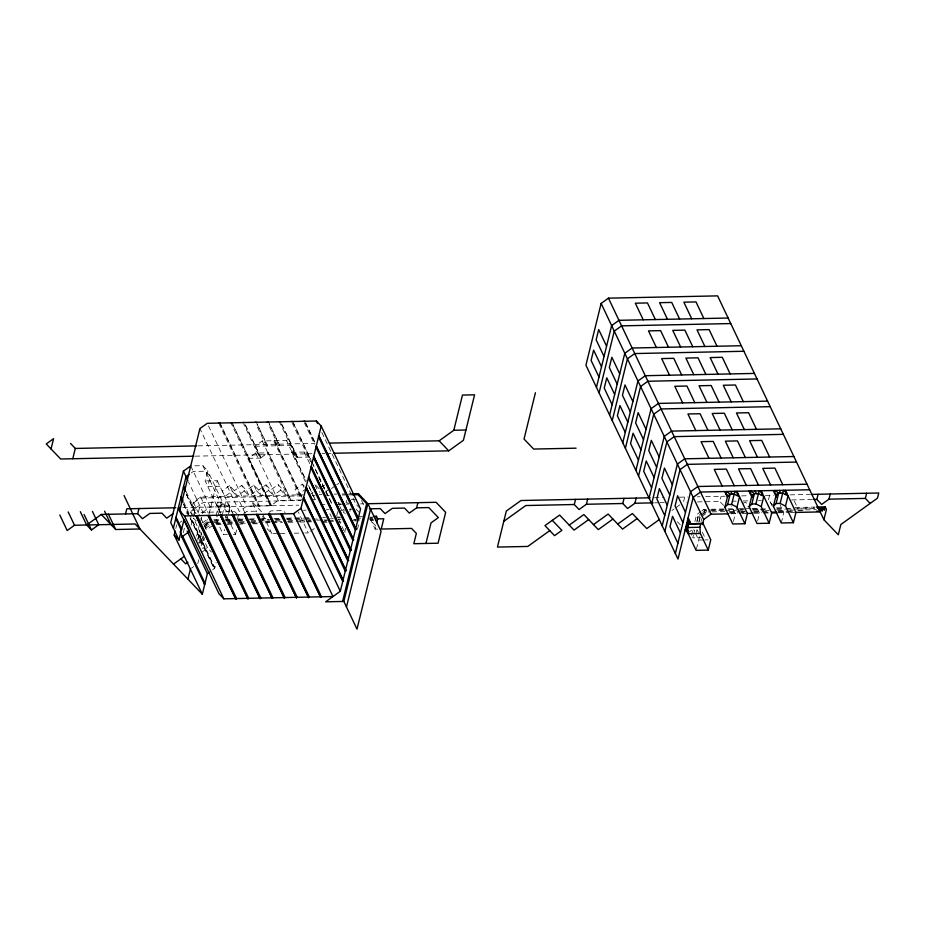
<?xml version="1.0" encoding="UTF-8"?>
<svg xmlns="http://www.w3.org/2000/svg" width="925" height="925" viewBox="0 0 925 925"><rect width="100%" height="100%" fill="white"/><g stroke="black" fill="none" stroke-linecap="round" stroke-linejoin="round"><path stroke-width="0.69" stroke-dasharray="4.62 3.47" d="M175.785 528.568L176.733 524.718M183.3 532.696L184.884 526.267M191.833 514.728L190.781 512.508L193.313 502.217L200.644 496.945L303.053 494.794M191.198 525.134L192.215 520.995L190.122 522.498M193.718 516.763L195.938 507.756L203.269 502.483L300.868 500.437M220.416 513.155L205.13 480.965L207.662 470.675L202.864 465.657L193.429 465.853M199.58 507.258L198.32 512.404L234.707 511.641L238.546 515.664M196.643 536.084L199.349 525.111M200.633 521.48L202.91 512.253L188.446 481.798M197.881 538.697L199.904 530.464M197.73 540.35L200.008 531.112M198.968 542.963L201.569 532.407M198.436 542.963L201.13 542.906L199.881 540.293L201.916 532.06M201.13 542.906L203.153 534.673M201.234 545.819L203.627 536.118M205.662 527.805L207.709 519.503M209.073 513.953L217.259 480.711L205.13 480.965M197.788 563.602L198.736 559.752M204.564 537.633L203.928 540.212L199.881 540.293M216.126 515.491L218.023 507.767L220.751 504.923L224.798 504.83L230.152 507.513L227.619 517.803L235.517 534.43L232.823 534.488M222.266 515.121L225.503 502.021L228.845 504.749L233.192 513.907M225.573 518.173L226.532 514.323M212.623 569.881L214.716 568.366L216.138 562.585M226.428 520.775L228.001 514.346M228.637 511.768L229.909 506.623M227.434 534.592L223.387 534.685L224.648 529.539M237.39 519.214L238.65 514.069M238.234 521.804L239.078 518.382M235.517 534.43L237.101 527.99M337.729 511.652L336.769 515.514L344.054 530.857M344.181 509.999L343.545 512.577L345.684 513.653M345.615 528.279L344.667 532.141L347.361 532.083M349.858 511.398L350.483 508.831M357.432 529.308L358.692 524.163M377.597 529.123L375.168 529.169L375.804 526.602M684.708 497.072L683.436 502.217L686.234 502.159M691.53 535.251L692.883 529.759M694.906 521.527L696.594 514.67L700.78 511.652M693.403 535.286L692.767 537.853L704.896 537.598L701.705 530.892M693.715 534.002L694.663 530.141M696.883 521.133L697.832 517.272L696.594 514.67M696.93 522.001L698.548 515.398L701.693 513.144M696.224 532.523L696.872 529.886M698.814 521.966L699.786 518.012L698.548 515.398M699.161 521.619L700.514 516.127M701.069 521.492L701.751 518.74M696.433 549.068L699.589 536.199M723.662 505.478L719.823 501.454L721.084 496.309M733.398 521.411L735.294 513.699L731.582 505.871M757.644 520.902L759.552 513.19L756.453 506.669M769.6 495.291L768.328 500.437L773.127 505.455M781.278 522.972L783.81 512.681L780.087 504.853M220.451 512.889L216.716 505.004L217.421 502.194L220.751 504.923L218.219 515.213L215.49 518.058L223.387 534.685M340.666 503.801L339.302 505.223L337.995 502.46L338.7 499.639M346.551 500.413L346.077 502.287L348.76 503.628M227.481 506.172L228.845 504.749M191.267 472.953L193.36 471.449L205.489 471.195L210.287 476.213L207.755 486.504L219.884 486.249M262.214 440.959L267.834 452.811L260.503 458.083L254.884 446.232L262.214 440.959L286.472 440.45L291.271 445.468L296.89 457.32L309.019 457.066L312.014 463.367M301.03 499.962L278.205 500.437L270.875 505.709L248.374 458.337L255.705 453.065L268.47 452.799L290.959 500.171L267.972 452.267L267.209 452.822L289.698 500.194L290.462 499.65M257.081 424.251L267.14 445.445L266.377 445.989L256.317 424.795M301.874 497.338L274.471 440.173L273.707 440.716L301.828 499.939M244.975 424.552L260.642 457.54L259.879 458.095L243.61 423.835M269.21 423.997L279.269 445.191L278.506 445.734L268.447 424.54M229.597 485.625L222.266 490.897L224.891 496.436L232.221 491.163L229.597 485.625L234.395 490.643L237.02 496.182L244.35 490.909L241.726 485.371L234.395 490.643M179.878 522.452L181.971 520.948M202.91 512.253L210.229 506.981L222.358 506.727L227.157 511.745L207.662 470.675M305.447 481.763L291.456 452.313L292.219 451.758L306.106 480.457M253.855 485.116L256.479 490.655L249.149 495.927L246.524 490.389L253.855 485.116L258.653 490.134L261.278 495.673L268.608 490.4L265.972 484.862L258.653 490.134M202.483 522.845L206.68 519.838L207.917 522.44L212.114 522.359M203.396 524.336L208.634 520.567M281.35 423.789L297.017 456.777L296.254 457.332L279.986 423.06M204.772 524.706L207.917 522.44M204.309 525.816L209.547 522.058M204.633 526.949L209.871 523.18L209.05 521.434M205.547 528.429L210.784 524.66M212.738 525.4L206.46 529.921L199.037 514.277M270.875 505.709L246.617 506.218L239.286 511.49L199.916 428.587M280.738 490.146L273.407 495.418L270.771 489.88L278.101 484.608L282.9 489.626L285.536 495.164L280.738 490.146L278.101 484.608M243.691 513.653L246.825 511.386L258.954 511.132M220.127 423.812L258.873 505.432L258.11 505.975L219.364 424.367M201.361 552.56L207.651 548.039L193.406 518.046L196.285 521.064M232.869 424.853L271.002 505.177L270.239 505.721L231.493 424.113M304.279 486.111L302.359 484.099L295.029 489.371L297.665 494.91L304.996 489.637M191.51 568.123L193.602 566.62M268.99 512.392L271.083 510.877L283.212 510.623L285.131 512.635M310.835 493.904L312.928 492.401M322.432 486.608L324.525 485.093M190.631 518.624L214.554 569.014L213.952 568.389L214.866 567.73L190.33 516.046M326.109 491.383L329.254 489.128M331.416 488.608L335.602 485.59M336.654 484.839L338.747 483.336M310.534 531.274L315.043 528.036M341.764 510.854L343.857 509.351M671.92 510.507L674.013 509.004M676.106 507.49L680.291 504.483M701.832 510.901L703.925 509.397L709.579 509.27M702.734 512.381L705.879 510.126L710.146 510.033M697.832 517.272L699.924 515.768M700.977 515.017L705.162 511.999L710.758 511.883M702.607 514.624L707.833 510.854M701.878 516.508L707.116 512.739L705.879 510.126M687.969 532.835L692.154 529.828M742.694 503.373L745.827 502.148L747.932 506.576M198.031 445.873L314.974 443.41M254.884 446.232L291.271 445.468M291.456 452.313L304.221 452.047L309.019 457.066M195.21 456.164L311.898 453.712M321.981 453.504L324.86 453.447M326.294 453.412L332.063 453.296M248.374 458.337L260.503 458.083M319.217 494.459L321.923 494.401M334.041 494.147L336.746 494.089M342.134 493.973L346.17 493.892M348.864 493.834L351.569 493.777M302.14 495.881L200.378 498.02L194.574 502.194L192.042 512.485L193.949 514.485M312.176 495.673L315.043 495.615M326.502 495.372L329.369 495.314M342.273 495.037L345.141 494.979M346.574 494.944L350.876 494.863M311.02 499.754L316.732 499.627M351.026 499.384L358.137 499.234M338.654 504.287L344.354 504.171M345.788 504.137L348.632 504.079M182.792 507.617L298.787 505.177M320.304 504.726L326.051 504.611M360.484 503.882L363.363 503.824M654.38 497.708L664.173 497.511M679.308 497.188L687.506 497.014M697.3 496.817L700.098 496.748M705.694 496.632L725.131 496.228M741.607 495.881L748.603 495.731M765.403 495.384L773.635 495.21M790.123 494.863L809.71 494.447M303.423 510.207L306.117 510.149M326.34 509.721L329.034 509.663M349.245 509.236L351.939 509.178M654.518 502.83L658.716 502.738M660.115 502.714L664.312 502.622M697.427 501.928L719.823 501.454M731.952 501.2L736.15 501.119M743.145 500.968L748.741 500.853M758.535 500.645L761.333 500.587M791.65 499.951L812.647 499.512M213.895 519.677L219.664 519.561M225.446 519.434L232.661 519.283M238.419 519.168L244.131 519.052M249.831 518.925L256.965 518.775M261.255 518.682L268.389 518.532M274.089 518.416L281.223 518.266M286.935 518.15L302.625 517.815M304.059 517.792L309.759 517.665M322.605 517.399L325.461 517.341M335.44 517.133L339.729 517.04M358.276 516.647L362.473 516.566M710.99 509.247L726.564 508.912M727.975 508.889L737.884 508.681M739.295 508.646L743.538 508.565M746.371 508.496L750.649 508.415M752.071 508.38L759.205 508.23M776.329 507.871L783.463 507.721M794.876 507.478L815.098 507.062M214.161 520.451L223.85 520.243M225.226 520.22L234.915 520.012M237.76 519.954L247.75 519.746M249.183 519.711L256.317 519.561M259.162 519.503L269.152 519.295M274.864 519.179L280.564 519.052M286.276 518.937L293.41 518.786M294.832 518.752L303.4 518.578M304.822 518.543L310.534 518.428M337.637 517.861L340.493 517.803M370.185 517.179L372.983 517.121M711.568 510.01L727.212 509.675M728.634 509.652L738.589 509.444M740.023 509.409L744.29 509.317M752.846 509.143L767.114 508.842M777.104 508.634L784.238 508.484M785.66 508.449L791.372 508.334M797.13 508.207L814.451 507.848M213.478 521.238L220.693 521.087M226.475 520.972L232.244 520.844M238.026 520.729L245.241 520.578M251.022 520.451L258.237 520.301M259.682 520.266L269.788 520.058M275.558 519.931L281.339 519.815M287.108 519.7L294.335 519.538M295.78 519.515L304.441 519.33M305.886 519.295L311.656 519.179M313.101 519.145L317.437 519.052M330.433 518.786L333.312 518.728M356.414 518.243L360.75 518.15M369.41 517.965L372.301 517.908L371.457 521.33L377.215 527.354M710.701 510.797L723.604 510.531M725.027 510.496L736.497 510.253M737.93 510.23L743.654 510.103M752.256 509.929L768.016 509.594M776.618 509.421L785.209 509.236M786.643 509.201L792.378 509.085M793.812 509.051L815.307 508.6M213.513 522.324L220.508 522.186M227.319 521.977L236.892 521.839M239.656 521.781L245.368 521.654M251.08 521.538L258.214 521.388M269.626 521.145L262.492 521.295L263.336 517.873L262.284 515.653M275.326 521.029L282.46 520.879M288.172 520.763L298.162 520.544M299.584 520.521L306.718 520.37M308.152 520.336L310.997 520.278M316.708 520.162L322.42 520.035M323.842 520.012L326.698 519.954M338.111 519.711L340.967 519.653M353.812 519.376L356.657 519.318M369.306 519.052L372.104 518.994M712.157 511.86L727.628 511.537M729.062 511.502L739.052 511.294M740.474 511.259L747.608 511.109M753.32 510.993L763.298 510.785M764.732 510.75L769.01 510.658M777.567 510.484L784.701 510.334M790.413 510.218L793.268 510.149M797.57 510.068L816.336 509.663M215.409 523.064L222.324 522.914M227.851 522.798L233.389 522.683M239.008 522.567L244.709 522.452M250.421 522.324L270.389 521.908M271.823 521.873L281.813 521.665M287.513 521.55L294.647 521.399M296.081 521.365L304.637 521.191M306.059 521.157L311.771 521.041M324.617 520.763L327.462 520.706M328.895 520.683L333.173 520.59L329.832 513.548M353.153 520.174L355.998 520.104M370.023 519.815L372.821 519.757M729.883 512.265L739.838 512.045M741.26 512.022L745.527 511.93M754.083 511.756L769.785 511.421M778.341 511.236L792.609 510.947M798.368 510.82L804.149 510.704M216.161 523.816L221.942 523.7M227.712 523.573L233.493 523.457M240.708 523.307L246.478 523.18M252.259 523.064L258.029 522.937M265.255 522.787L271.025 522.671M272.47 522.637L282.576 522.428M288.357 522.301L294.127 522.186M299.908 522.058L305.678 521.943M307.123 521.908L312.893 521.793M321.565 521.607L327.334 521.492M328.78 521.457L334.561 521.33M354.772 520.914L360.542 520.787M370.647 520.578L373.538 520.521L372.717 518.775M729.143 513.051L737.734 512.866M739.168 512.843L744.903 512.716M753.493 512.543L762.096 512.357M763.53 512.323L769.253 512.207M777.856 512.022L786.447 511.849M787.88 511.814L793.615 511.698M216.485 524.591L224.567 524.417M227.261 524.359L235.355 524.197M238.049 524.14L246.131 523.966M252.872 523.827L258.26 523.712M324.293 522.324L326.988 522.267M336.469 522.07L342.065 521.954M731.016 513.791L740.682 513.583M742.035 513.548L747.423 513.444M754.164 513.294L762.246 513.132M763.587 513.097L770.328 512.959M778.411 512.785L789.198 512.566M790.54 512.531L795.928 512.427M267.105 528.649L271.904 533.667L278.899 533.517M280.298 533.482L287.293 533.343M294.289 533.193L304.082 532.985M305.481 532.962L308.279 532.904L298.382 512.045M202.263 548.155L207.651 548.039L211.49 552.063M704.029 539.946L698.641 540.061L693.692 529.632M705.382 539.923L708.076 539.865M337.995 502.46L339.776 503.35M216.716 505.004L219.387 506.345M225.48 516.74L227.619 517.803M677.412 521.804L680.291 524.81M356.726 504.934L359.605 507.941M355.986 509.097L358.865 512.103M297.017 456.777L297.526 457.297L280.645 421.765M296.89 457.32L292.092 452.302L286.472 440.45M279.269 445.191L279.766 445.711L268.528 422.02M319.287 488.863L314.488 483.844L317.125 489.383L320.004 492.389M267.14 445.445L267.637 445.966L256.398 422.274M260.642 457.54L261.139 458.072L244.269 422.528M265.972 484.862L270.771 489.88M268.608 490.4L273.407 495.418M271.002 505.177L271.511 505.697L232.14 422.794M256.479 490.655L261.278 495.673M241.726 485.371L246.524 490.389M258.873 505.432L259.382 505.952L220.011 423.049M244.35 490.909L249.149 495.927M232.221 491.163L237.02 496.182M190.781 512.508L192.701 514.52M186.191 512.658L188.11 514.67M794.332 501.119L796.968 506.669M770.074 501.627L772.178 506.067M703.925 509.397L705.162 511.999M697.138 529.852L698.375 532.465M361.548 500.483L364.022 505.697M370.22 518.728L375.168 529.169M321.831 432.438L355.165 502.645M305.516 422.552L315.367 443.283M305.632 423.326L314.858 442.763M304.256 422.586L314.72 444.601M339.914 506.507L341.73 510.334M292.774 421.511L311.228 460.384M311.852 461.679L332.144 504.426L313.193 465.032M293.514 423.581L310.731 459.852M318.859 477.786L326.698 494.285M292.127 422.841L310.58 461.702M304.221 452.047L309.69 463.564M308.534 485.579L315.217 499.662L308.638 486.33M292.219 451.758L306.21 481.208M302.359 484.099L303.943 487.417M274.471 440.173L302.591 499.396M255.705 453.065L278.205 500.437M271.904 533.667L261.382 511.502L251.785 501.466L256.734 511.895M208.472 425.87L246.617 506.218M239.656 501.72L245.218 513.456M217.259 480.711L232.533 512.901M221.457 502.102L222.775 504.877M202.864 465.657L222.358 506.727M190.735 465.911L210.229 506.981M200.644 496.945L208.218 512.913M193.313 502.217L198.412 512.97M186.11 491.545L196.539 513.502M186.411 494.123L195.614 513.502M186.422 494.783L195.626 514.161M183.578 501.836L189.718 514.751M192.215 520.995L214.716 568.366M183.878 504.414L190.018 517.329M183.277 503.778L189.417 516.705M190.03 518L213.952 568.389"/><path stroke-width="1.39" d="M51.048 448.96L53.581 438.67L46.25 443.942L60.645 458.997L193.776 456.198M72.774 458.742L75.307 448.452L70.508 443.433M125.546 513.942L126.818 508.796L175.796 507.767M173.01 513.676L166.731 518.185L161.933 513.167L149.804 513.433L142.473 518.705L137.675 513.687L138.947 508.542M190.735 465.911L183.404 471.183L170.743 522.637L178.999 540.027L184.063 519.445L189.128 530.094M173.368 528.175L186.029 476.722L189.174 474.467M187.139 531.008L207.385 573.639L202.321 594.22L174.201 535.008L175.149 531.147M182.202 537.205L182.514 535.91L205.015 583.293L204.09 583.952L204.691 584.577L181.601 536.569M187.925 579.166L190.458 568.875M352.911 493.753L358.299 493.638L367.896 503.674L381.054 531.366L356.992 629.127L343.846 601.435L325.669 601.817L340.308 591.283L300.937 508.38L321.195 426.032L316.408 421.014L207.246 423.315L199.916 428.587L179.67 510.912L184.468 515.93L223.827 598.833L332.977 596.556L293.618 513.653L184.468 515.93M340.308 591.283L360.565 508.947L321.195 426.032M342.585 601.458L366.635 503.697L358.033 494.713L352.309 494.829M343.846 601.435L367.896 503.674M346.47 606.973L370.532 509.212M375.619 519.7L376.463 516.266L373.665 516.323M376.752 522.741L377.701 518.879L376.463 516.266M369.457 508.819L380.233 508.588L385.031 513.606L392.362 508.334L404.491 508.079L409.289 513.097L416.62 507.825L417.892 502.68M425.951 543.461L431.015 522.879L438.346 517.607L428.749 507.571L416.62 507.825M329.416 443.11L439.144 440.809L453.805 430.264L462.465 395.079L474.583 394.825L463.402 440.3L448.741 450.845L333.497 453.262M535.436 392.72L524.036 439.028L533.632 449.064L576.078 448.174M811.109 494.424L878.75 493.002L877.49 498.147L840.837 524.51L838.304 534.8L823.909 519.746L717.603 295.873L608.453 298.162L601.123 303.435L585.93 365.178L677.99 559.058L693.183 497.315L700.514 492.042L809.664 489.753M596.452 387.332L611.645 325.588L618.975 320.316L728.125 318.027M599.088 392.871L614.269 331.127L621.6 325.854L730.75 323.565M653.119 502.853L634.92 503.246L627.589 508.519L622.803 503.501L586.415 504.264L579.085 509.536L574.286 504.518L575.547 499.373M586.415 504.264L587.676 499.118M609.598 415.036L624.791 353.292L632.122 348.02L741.272 345.73M612.234 420.574L627.428 358.831L634.758 353.558L743.908 351.269M622.756 442.728L637.949 380.984L645.28 375.712L754.43 373.422M625.381 448.267L640.574 386.523L647.905 381.25L757.055 378.961M622.803 503.501L624.063 498.355M635.903 470.432L651.096 408.688L658.427 403.416L767.577 401.126M638.539 475.97L653.732 414.227L661.063 408.954L770.213 406.665M634.92 503.246L636.192 498.101M649.061 498.124L664.254 436.38L671.585 431.108L780.735 428.818M651.686 503.663L666.879 441.919L674.209 436.646L783.359 434.357M662.207 525.828L677.401 464.084L684.731 458.812L793.881 456.522M664.844 531.366L680.037 469.623L687.368 464.35L796.518 462.061M675.366 553.52L690.559 491.776L697.889 486.504L807.039 484.214M708.238 550.097L700.352 533.471L699.878 527.273L700.722 523.851L702.884 523.18L710.77 539.807L708.238 550.097L696.109 550.352L685.587 528.187M702.445 524.625L703.705 519.48L601.123 303.435M724.865 507.363L727.397 497.072L730.126 494.228L734.173 494.135L739.526 496.817L736.994 507.108L744.891 523.735L732.762 523.989L724.865 507.363L727.593 504.518L730.126 494.228L726.796 491.499L726.09 494.308L728.761 495.65M727.593 504.518L731.64 504.426L734.878 491.325L738.219 494.054L736.855 495.476M744.891 523.735L747.423 513.444L736.901 491.279M749.123 506.854L751.655 496.563L754.384 493.707L758.431 493.626L763.784 496.309L761.252 506.599L769.149 523.226L757.02 523.481L749.123 506.854L751.852 503.998L754.384 493.707L751.054 490.99L750.337 493.8L753.019 495.141M751.852 503.998L755.898 503.917L759.136 490.817L762.466 493.545L761.102 494.967M769.149 523.226L771.681 512.936L761.159 490.77M773.381 506.345L775.913 496.054L778.642 493.198L782.689 493.118L788.042 495.8L785.51 506.091L793.396 522.717L781.278 522.972L773.381 506.345L776.11 503.489L778.642 493.198L775.3 490.481L774.595 493.291L777.278 494.632M776.11 503.489L780.157 503.408L783.394 490.308L786.724 493.037L785.36 494.459M793.396 522.717L795.928 512.427L785.406 490.262M870.159 503.42L865.361 498.402L828.973 499.165L821.643 504.437L816.844 499.419L818.105 494.274M818.163 508.542L821.03 508.484L820.186 511.918L795.928 512.427M817.342 507.79L823.111 507.663L822.267 511.097L821.03 508.484M816.532 507.027L825.204 506.842L824.36 510.276L823.111 507.663M823.909 519.746L826.441 509.455L825.204 506.842M828.973 499.165L830.234 494.019M865.361 498.402L866.621 493.256M202.321 594.22L135.142 523.978L74.509 525.25L67.178 530.522L59.813 515.005M218.751 423.072L220.011 423.049M92.454 511.444L98.767 524.741L91.436 530.013L86.638 524.995L101.299 514.45L137.675 513.687M230.88 422.817L232.14 422.794M242.998 422.563L244.269 422.528M255.127 422.309L256.398 422.274M267.256 422.054L268.528 422.02M279.385 421.8L280.645 421.765M291.514 421.546L292.774 421.511M303.643 421.291L304.903 421.257M196.458 516.219L197.222 515.676L236.592 598.579L235.829 599.134L195.961 515.699L235.829 599.134M208.588 515.965L209.351 515.422L248.721 598.325L247.958 598.88L208.09 515.445L247.958 598.88M319.298 436.311L318.535 436.866L357.906 519.769L358.669 519.226L318.801 435.791L358.669 519.226M189.683 531.285L182.352 536.558L180.109 531.817M220.717 515.711L221.48 515.167L260.85 598.07L260.087 598.625L220.219 515.19L260.087 598.625M316.766 446.602L316.003 447.157L355.373 530.06L356.137 529.516L316.269 446.081L356.137 529.516M232.846 515.456L233.609 514.913L272.968 597.816L272.204 598.371L232.337 514.936L272.204 598.371M314.234 456.892L313.471 457.447L352.841 540.35L353.604 539.807L313.737 456.372L353.604 539.807M173.53 564.111L184.248 556.411M244.975 515.202L245.738 514.658L285.097 597.562L284.333 598.117L244.466 514.682L284.333 598.117M311.702 467.183L310.939 467.738L350.309 550.641L351.072 550.097L311.205 466.663L351.072 550.097M187.914 562.238L185.659 563.857L180.861 558.839M257.092 514.947L257.855 514.404L297.226 597.307L296.462 597.862L256.595 514.427L296.462 597.862M309.17 477.473L308.407 478.028L347.777 560.932L348.54 560.388L308.672 476.953L348.54 560.388M269.221 514.693L269.984 514.15L309.355 597.053L308.592 597.608L268.724 514.173L308.592 597.608M306.637 487.764L305.874 488.319L345.245 571.222L346.008 570.679L306.14 487.244L346.008 570.679M281.35 514.439L282.113 513.895L321.484 596.798L320.721 597.353L280.853 513.918L320.721 597.353M304.105 498.055L303.342 498.61L342.712 581.513L343.476 580.969L303.608 497.534L343.476 580.969M207.385 573.639L209.478 572.136M293.618 513.653L300.937 508.38M503.778 521.353L525.77 505.536L574.286 504.518M549.762 530.626L527.77 546.444L497.453 547.08L506.31 511.062L520.972 500.517L650.183 497.8M569.222 525.099L583.883 514.554L598.278 529.609L612.94 519.064M588.682 519.572L574.02 530.118L559.625 515.063L544.964 525.608L554.561 535.644L561.891 530.372L552.294 520.336M593.48 524.591L608.141 514.046L622.537 529.1L637.186 518.543M617.738 524.082L632.388 513.537L646.783 528.58L659.513 519.422M703.705 519.48L711.036 514.207L728.16 513.849M687.98 530.626L686.905 530.962L686.015 526.475L687.749 527.528L699.878 527.273M453.805 430.264L465.934 430.009M75.307 448.452L196.586 445.896M367.664 503.732L436.08 502.298L445.677 512.334L438.08 543.206L413.822 543.715L416.354 533.424L411.556 528.406L381.239 529.042L383.771 518.752L377.701 518.879M814.046 499.477L816.844 499.419M772.121 512.149L776.422 512.057M816.544 511.213L820.845 511.12M747.423 513.444L752.811 513.329M771.681 512.936L777.069 512.82M101.299 514.45L115.694 529.505L139.941 528.996L124.054 495.534M702.884 523.18L688.593 524.105L687.749 527.528L688.223 533.725L700.352 533.471M700.722 523.851L688.593 524.105L687.703 519.619L689.437 520.671L689.668 523.77M780.157 503.408L785.51 506.091M755.898 503.917L761.252 506.599M731.64 504.426L736.994 507.108M685.09 529.828L687.969 532.835M439.144 440.809L448.741 450.845M188.931 531.297L189.532 531.933M174.201 535.008L178.999 540.027M223.827 598.833L219.028 593.815L178.282 508.241M703.867 318.535L695.982 301.92L683.853 302.174L691.738 318.79M717.025 346.239L709.128 329.612L696.999 329.867L704.896 346.493M730.172 373.931L722.286 357.316L710.157 357.57L718.043 374.186M743.33 401.635L735.433 385.008L723.304 385.262L731.201 401.889M756.477 429.327L748.591 412.712L736.462 412.966L744.347 429.582M769.623 457.031L761.737 440.404L749.608 440.658L757.506 457.285M782.781 484.723L774.884 468.108L762.767 468.362L770.652 484.978M779.347 490.389L780.665 493.164M773.288 490.516L776.376 497.037M679.609 319.044L671.723 302.429L659.594 302.683L667.48 319.298M692.767 346.748L684.87 330.121L672.741 330.375L680.638 347.002M705.914 374.44L698.028 357.825L685.899 358.079L693.785 374.694M719.072 402.144L711.175 385.517L699.046 385.771L706.943 402.398M732.218 429.836L724.333 413.221L712.204 413.475L720.089 430.09M745.377 457.54L737.479 440.913L725.35 441.167L733.247 457.794M758.523 485.232L750.638 468.617L738.508 468.871L746.394 485.486M755.089 490.897L756.407 493.672M749.03 491.025L752.118 497.546M655.362 319.553L647.465 302.938L635.336 303.192L643.233 319.807M668.509 347.257L660.612 330.63L648.494 330.884L656.38 347.511M681.656 374.949L673.77 358.333L661.641 358.588L669.538 375.203M694.814 402.653L686.917 386.026L674.799 386.28L682.685 402.907M707.96 430.345L700.075 413.729L687.946 413.984L695.831 430.599M721.118 458.048L713.221 441.422L701.092 441.676L708.989 458.303M734.265 485.741L726.379 469.125L714.25 469.38L722.136 485.995M730.831 491.406L732.149 494.181M724.772 491.533L727.397 497.072M608.453 298.162L711.036 514.207M606.58 346.17L598.683 329.554L596.151 339.845L604.048 356.46M619.727 373.873L611.841 357.247L609.309 367.537L617.195 384.164M632.885 401.566L624.988 384.95L622.456 395.241L630.353 411.856M646.032 429.269L638.146 412.642L635.614 422.933L643.499 439.56M659.19 456.962L651.293 440.346L648.76 450.637L656.657 467.252M672.336 484.665L664.451 468.038L661.918 478.329L669.804 494.956M685.494 512.357L677.597 495.742L675.065 506.033L682.962 522.648M688.119 517.896L691.218 524.417M686.859 523.041L688.165 525.816M601.516 366.751L593.619 350.136L591.098 360.426L598.984 377.042M614.663 394.455L606.777 377.828L604.245 388.118L612.13 404.745M627.821 422.147L619.923 405.532L617.391 415.822L625.288 432.438M640.967 449.851L633.082 433.224L630.549 443.514L638.435 460.141M654.125 477.543L646.228 460.928L643.696 471.218L651.593 487.833M667.272 505.247L659.386 488.62L656.854 498.91L664.74 515.537M680.43 532.939L672.533 516.323L670.001 526.614L677.898 543.229M358.299 493.638L359.351 495.858M316.408 421.014L317.61 423.558M183.404 471.183L187.844 480.526M183.659 486.377L185.497 490.25M183.347 487.66L185.185 491.533M181.127 496.667L182.965 500.541M180.814 497.951L182.653 501.824M178.594 506.958L180.965 511.941M176.062 517.248L181.693 529.088L180.768 529.748L181.369 530.372L175.75 518.532M108.329 513.988L115.694 529.505M104.583 511.19L110.896 524.487M84.071 514.497L91.436 530.013M80.325 511.698L86.638 524.995M68.196 511.953L74.509 525.25"/></g></svg>
